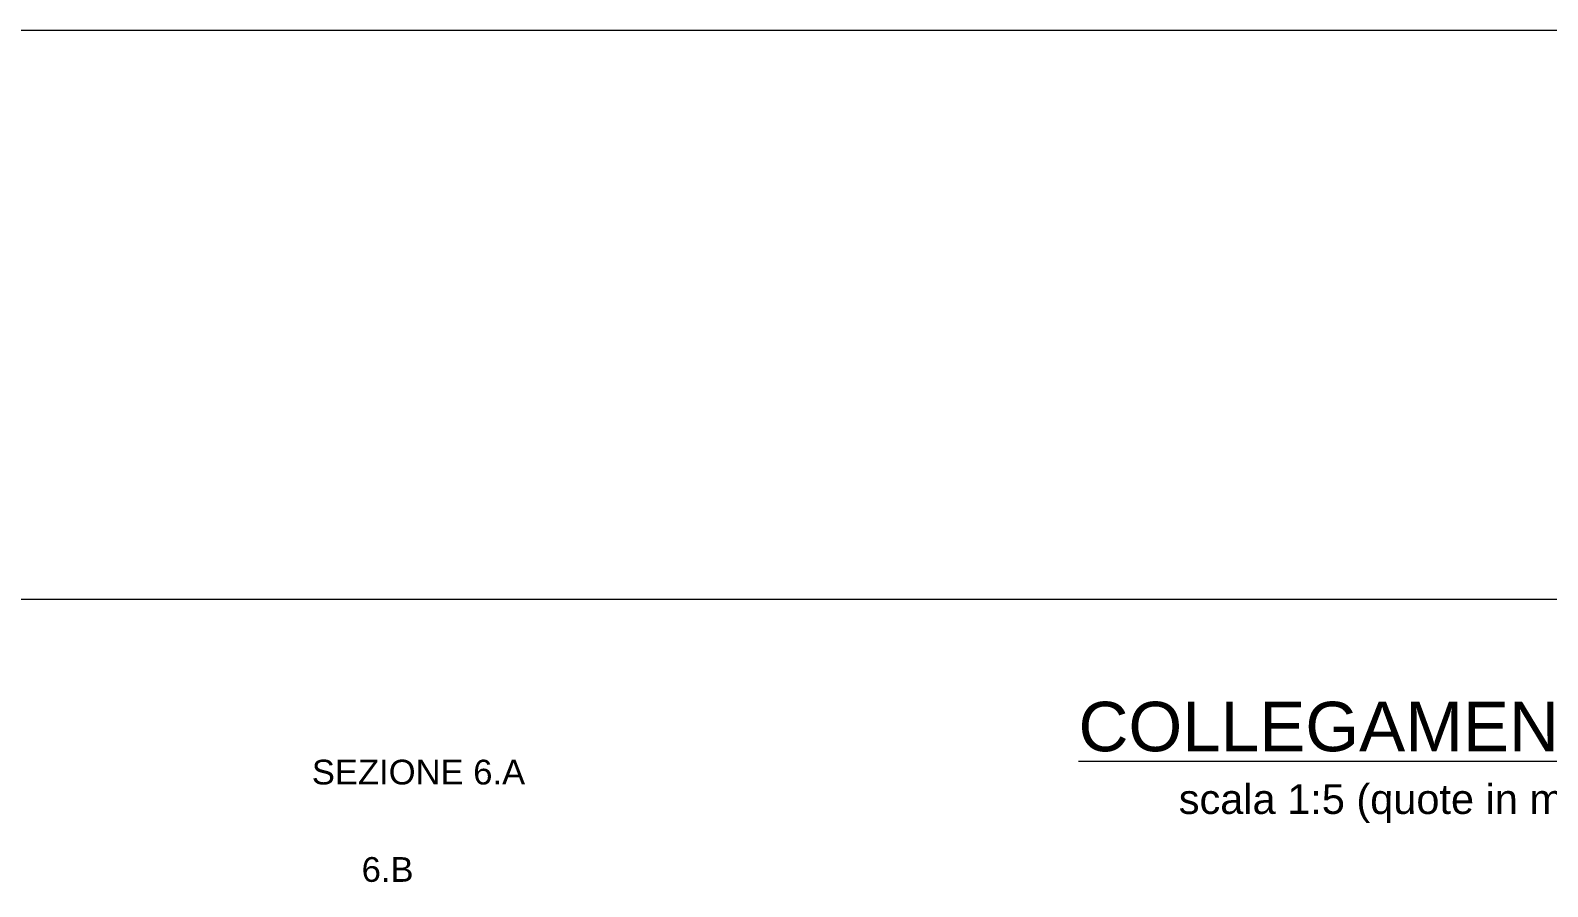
# Model space of a CAD drawing. Header units: millimetres. Extents: x 1415 to 3549, y 2194 to 4677.
# Drawn here: x 1789.01 to 1789.623, y 2314.073 to 2314.42 of the extents above; entities that cross this region are included whole.
import ezdxf

# ---------------------------------------------------------------- set-up
doc = ezdxf.new("R2010")
doc.units = ezdxf.units.MM
doc.linetypes.add('ACAD_ISO02W100', pattern=[15, 12, -3])
for name, color, linetype, lineweight in [('Layer3', 7, 'Continuous', 15), ('Layer4', 7, 'Continuous', 15), ('sezione', 18, 'ACAD_ISO02W100', 20)]:
    doc.layers.add(name, color=color, linetype=linetype, lineweight=lineweight)
doc.styles.get("Standard").update_dxf_attribs({"font": 'arial.ttf'})

msp = doc.modelspace()

# ---------------------------------------------------------------- linework, layer by layer
at = {"layer": 'Layer3'}
msp.add_lwpolyline([(1788.7096, 2314.18968), (1790.38074, 2314.18968), (1790.38074, 2312.20923), (1788.7096, 2312.20923)], close=True, dxfattribs=at)
at = {"layer": 'Layer4'}
msp.add_lwpolyline([(1791.9107, 2314.41963), (1781.69514, 2314.41963), (1781.69514, 2311.98149), (1791.9107, 2311.98149)], close=True, dxfattribs=at)

# ---------------------------------------------------------------- texts
at = {"layer": 'Layer4', "attachment_point": 1}
for s, width, insert, char_height in [('\\pxqc;{\\LCOLLEGAMENTO 6  \\H0.6x;\\lscala 1:5 (quote in mm)}', 0.2693779, (1789.42721, 2314.14819), 0.02), ('SEZIONE 6.A', 0.1779113, (1789.12415, 2314.12478), 0.01)]:
    msp.add_mtext_dynamic_manual_height_columns(s, width=width, gutter_width=12.5, heights=[0], dxfattribs=dict(at, insert=insert, char_height=char_height))
at = {"layer": 'sezione'}
msp.add_text('6.B', height=0.01, dxfattribs=at).set_placement((1789.14427, 2314.07541))

doc.saveas('drawing.dxf')
